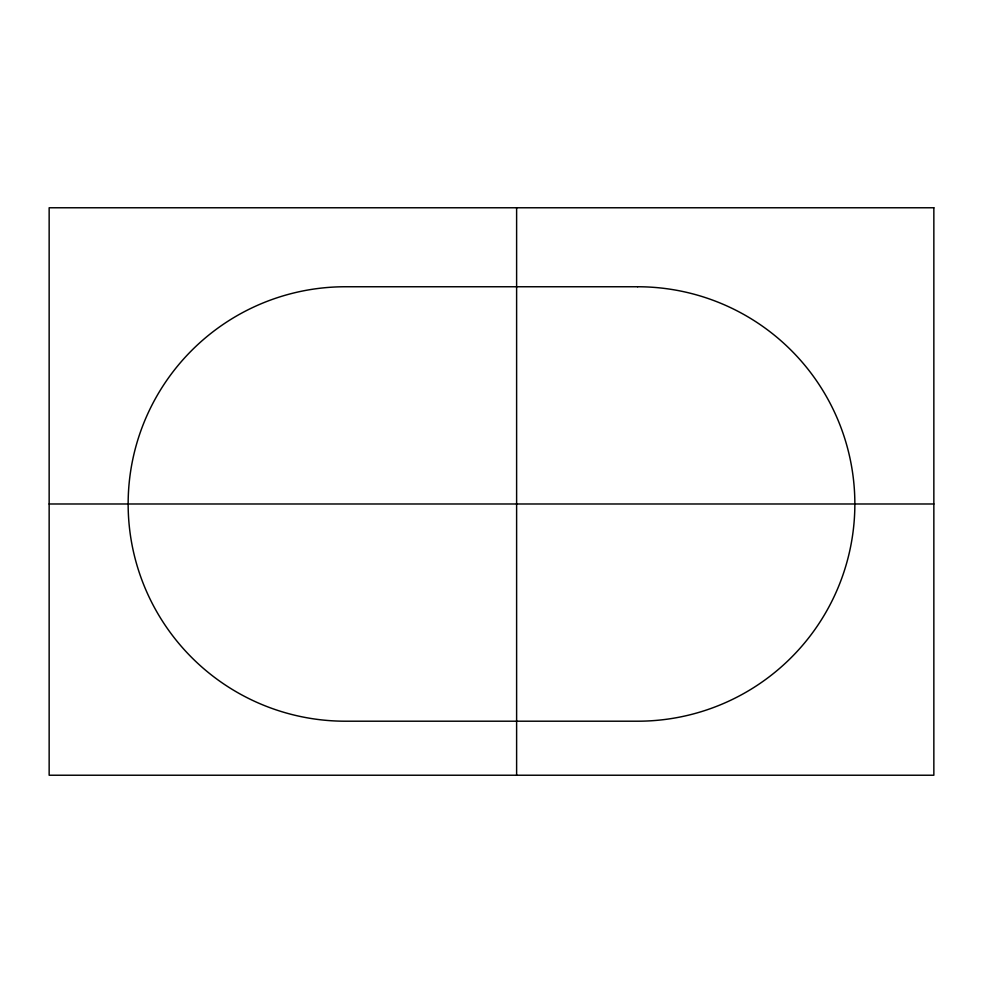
<?xml version="1.0" encoding="UTF-8"?>
<svg xmlns="http://www.w3.org/2000/svg" width="983" height="983" viewBox="0 0 983 983"><rect width="100%" height="100%" fill="white"/><g stroke="black" fill="none" stroke-linecap="round" stroke-linejoin="round"><path stroke-width="1.47" d="M49.15 503.984L933.85 503.984M516.616 207.769L516.616 775.231M933.85 207.769L49.15 207.769L49.15 775.231L933.85 775.231L933.85 207.769M637.635 286.753L345.365 286.753A217.231 217.231 0 0 0 128.146 503.984A217.231 217.231 0 0 0 345.365 721.203L637.635 721.203A217.231 217.231 0 0 0 854.854 503.984A217.231 217.231 0 0 0 637.635 286.753"/></g></svg>
